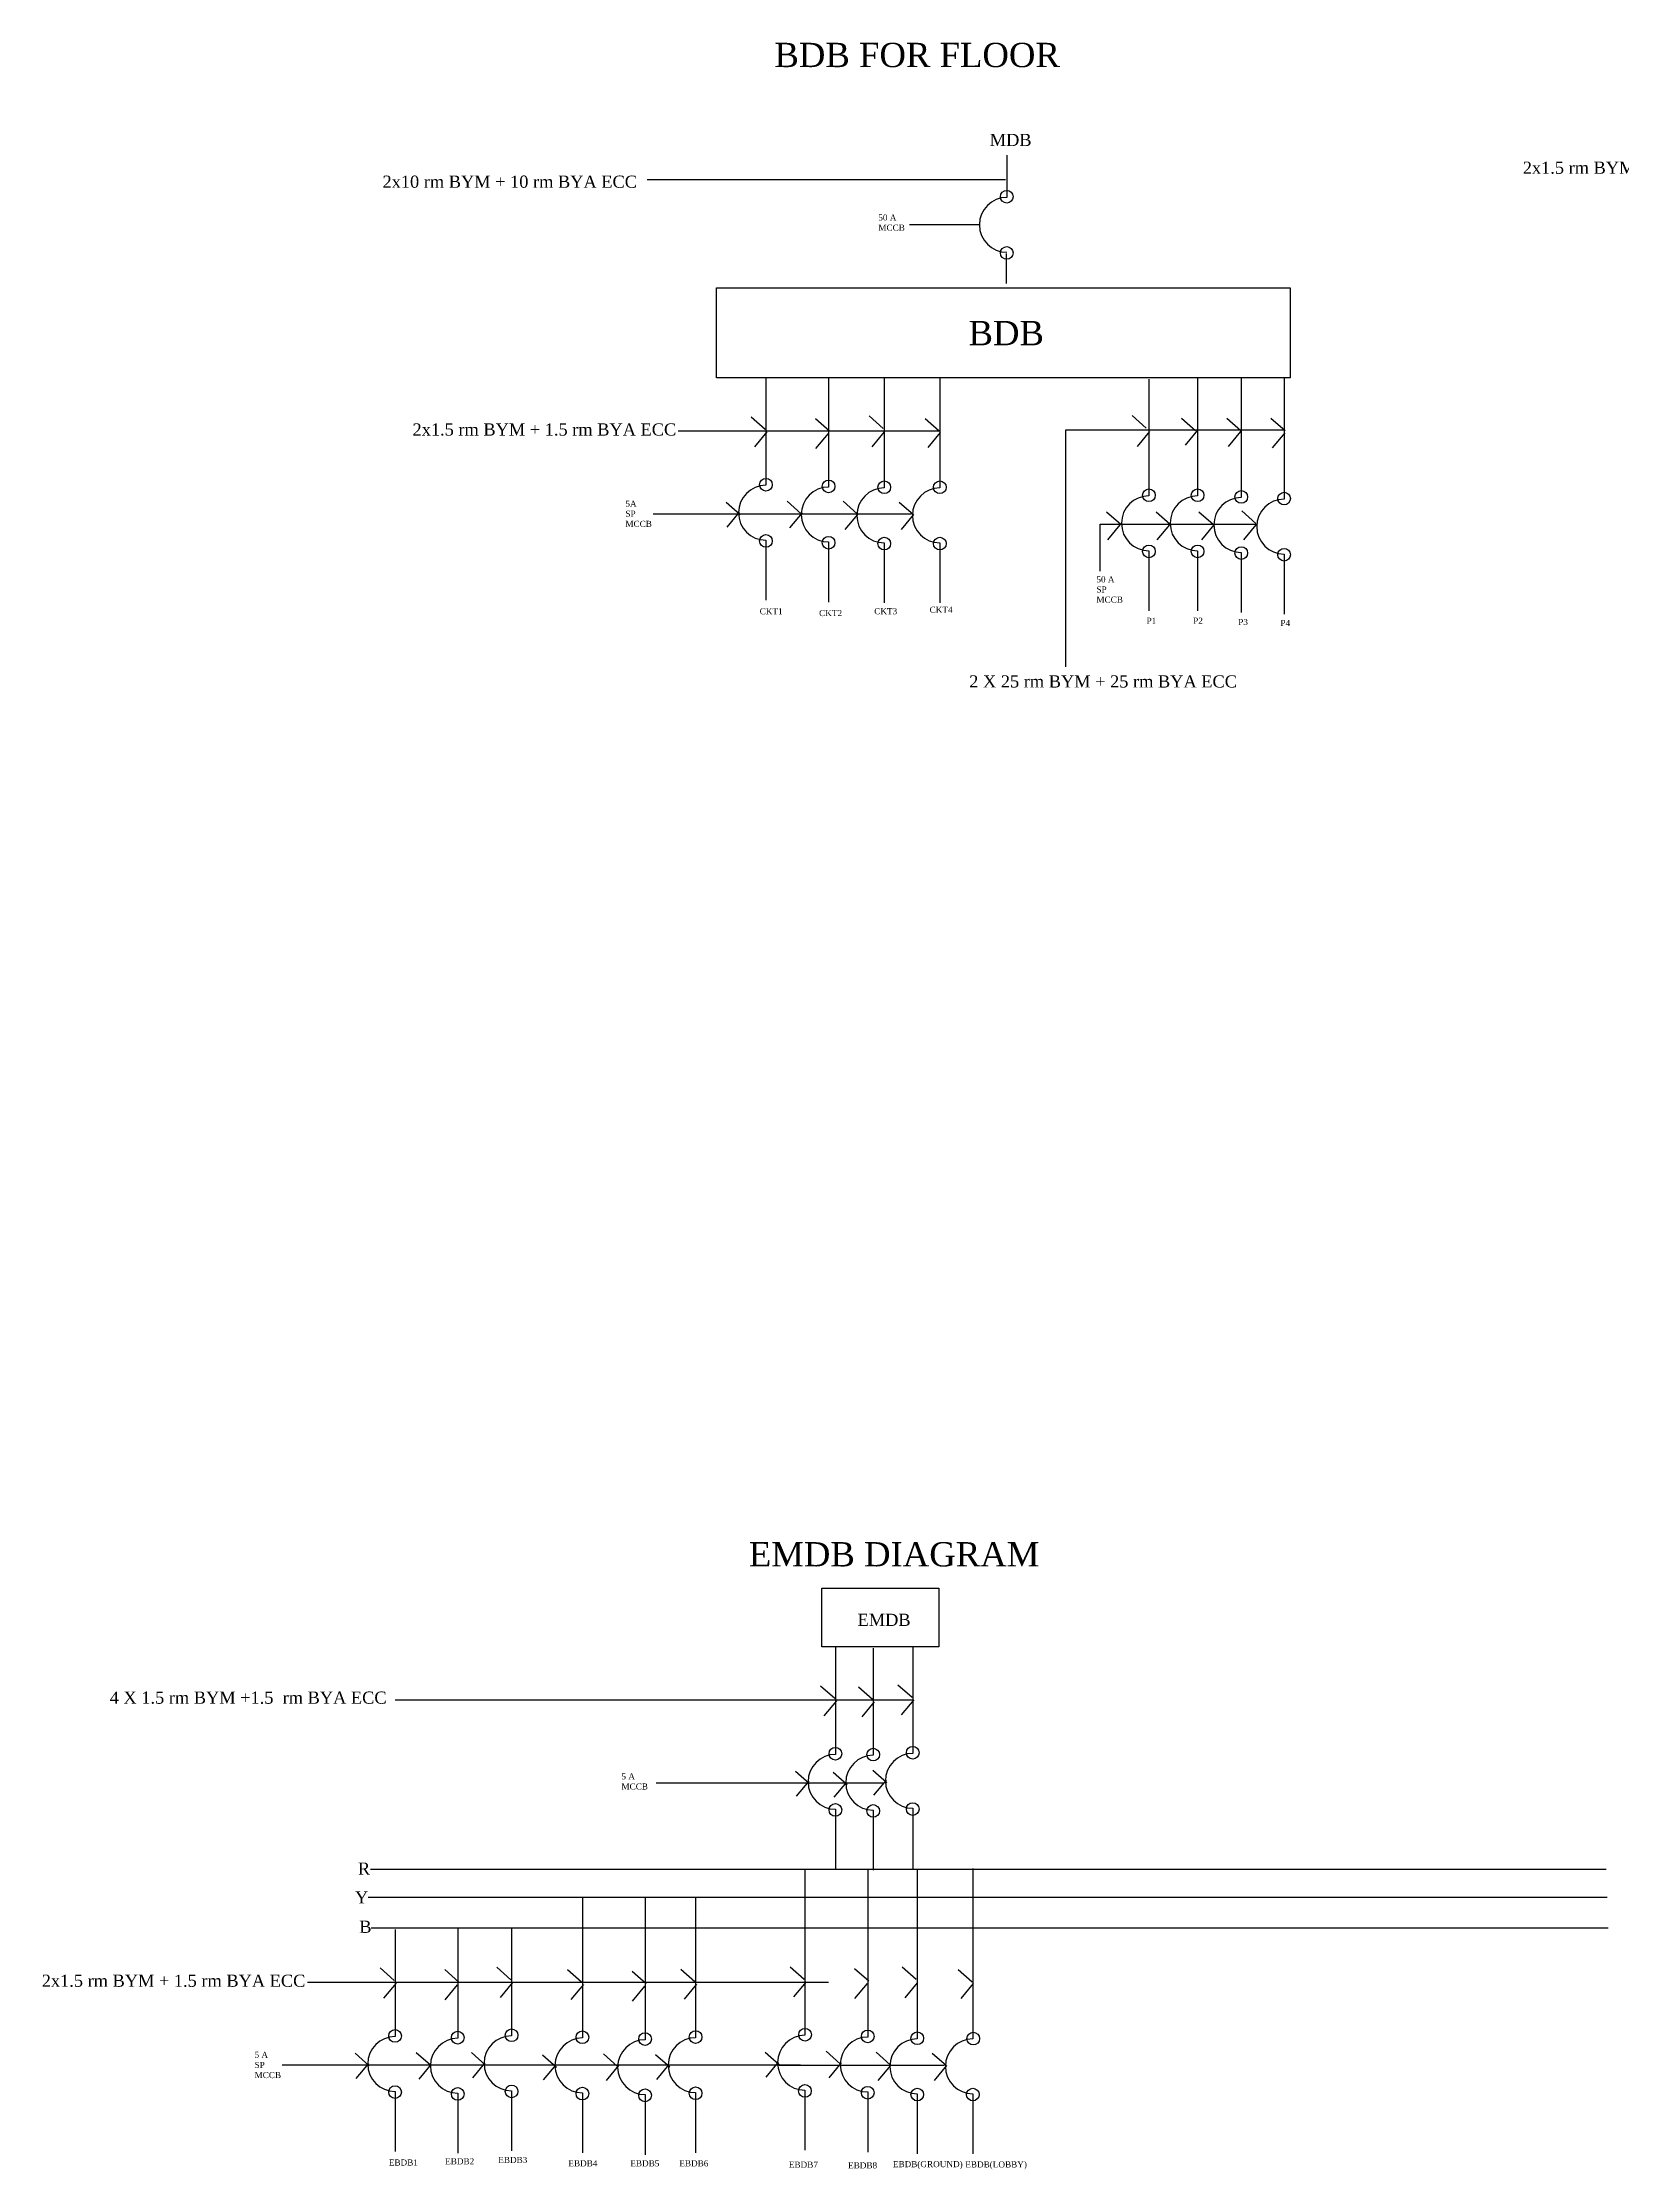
# Model space of a CAD drawing. Header units: inches. Extents: x -2152 to 9073, y -5017 to 214.
# Drawn here: x 2950 to 4510, y -3150 to -1050 of the extents above; entities that cross this region are included whole.
import ezdxf

# ---------------------------------------------------------------- set-up
doc = ezdxf.new("R2010")
doc.units = ezdxf.units.IN
doc.header["$LTSCALE"] = 15
doc.header["$MEASUREMENT"] = 0
doc.styles.get("Standard").update_dxf_attribs({"font": 'times.ttf'})

msp = doc.modelspace()

# ---------------------------------------------------------------- linework, layer by layer
for p, q in [((3902.30962, -1161.0912), (3902.30962, -1202.66216)), ((3547.08882, -1184.9226), (3900.92144, -1184.9226)), ((3876.07978, -1229.93015), (3806.32377, -1229.93015)), ((3901.54549, -1258.06848), (3901.54549, -1287.73401)), ((3664.37497, -1381.1775), (3664.37497, -1487.02623)), ((3726.28347, -1380.35097), (3726.28347, -1488.76898)), ((3781.21633, -1380.35097), (3781.21633, -1489.64036)), ((3836.1492, -1380.35097), (3836.1492, -1489.64036)), ((4042.67841, -1382.2024), (4042.67841, -1497.44492)), ((4090.74493, -1380.57409), (4090.74493, -1497.44492)), ((4133.92333, -1381.38825), (4133.92333, -1499.07323)), ((4176.28705, -1380.57409), (4176.28705, -1500.70153)), ((3649.74157, -1419.28504), (3663.61192, -1431.59622)), ((3713.42657, -1420.93812), (3727.29692, -1433.2493)), ((3766.35959, -1418.45849), (3780.22994, -1430.76967)), ((3821.77381, -1420.93812), (3835.64415, -1433.2493)), ((4026.25072, -1418.21446), (4040.12107, -1430.52564)), ((4074.75535, -1420.63705), (4088.6257, -1432.94824)), ((4119.62213, -1420.63705), (4133.49248, -1432.94824)), ((4163.2763, -1420.63705), (4177.14665, -1432.94824)), ((3577.78579, -1433.24931), (3835.92076, -1433.24931)), ((3665.36915, -1434.15464), (3653.0499, -1448.95349)), ((3725.74583, -1435.80771), (3713.42658, -1450.60657)), ((3781.16009, -1434.15464), (3768.84084, -1448.95349)), ((3836.5743, -1434.98116), (3824.25505, -1449.78002)), ((4176.06998, -1432.6799), (3960.17796, -1432.6799)), ((3960.17796, -1432.6799), (3960.17796, -1666.34189)), ((4043.42043, -1433.89625), (4031.10118, -1448.69511)), ((4090.71245, -1432.68495), (4078.3932, -1447.48381)), ((4133.154, -1433.89625), (4120.83474, -1448.69511)), ((4176.80816, -1435.10755), (4164.48891, -1449.90641)), ((3624.92922, -1503.59174), (3638.79957, -1515.90293)), ((3685.30595, -1502.76522), (3699.17629, -1515.0764)), ((3740.72016, -1502.76522), (3754.59051, -1515.0764)), ((3796.13437, -1503.59174), (3810.00472, -1515.90293)), ((3552.97344, -1515.07641), (3808.12958, -1515.07641)), ((3637.98864, -1513.50213), (3625.66939, -1528.30099)), ((3700.10644, -1514.32866), (3687.78719, -1529.12752)), ((3754.69358, -1515.98174), (3742.37433, -1530.78059)), ((3810.10779, -1515.98174), (3797.78854, -1530.78059)), ((3994.12394, -1525.49338), (3994.12394, -1571.90011)), ((3994.39481, -1525.49338), (4150, -1525.49338)), ((4000.9123, -1513.18219), (4014.78265, -1525.49338)), ((4014.04624, -1526.16343), (4001.72698, -1540.96229)), ((4049.79351, -1513.18219), (4063.66386, -1525.49338)), ((4062.92745, -1526.16343), (4050.6082, -1540.96229)), ((4092.15723, -1513.18219), (4106.02757, -1525.49338)), ((4106.92054, -1526.16343), (4094.60129, -1540.96229)), ((4134.52095, -1512.36804), (4148.39129, -1524.67923)), ((4148.46957, -1526.16343), (4136.15032, -1540.96229)), ((3664.37497, -1541.22971), (3664.37497, -1600.56078)), ((3726.28347, -1542.97247), (3726.28347, -1602.30354)), ((3781.21633, -1543.84384), (3781.21633, -1603.17492)), ((3836.1492, -1543.84384), (3836.1492, -1603.17492)), ((4042.67841, -1551.6484), (4042.67841, -1610.97947)), ((4090.74493, -1551.6484), (4090.74493, -1610.97947)), ((4133.92333, -1553.27671), (4133.92333, -1612.60778)), ((4176.28705, -1554.90501), (4176.28705, -1614.23609)), ((3733.03287, -2634.37718), (3733.03287, -2740.22591)), ((3770.30143, -2635.30843), (3770.30143, -2741.15715)), ((3809.43342, -2633.44594), (3809.43342, -2739.29466)), ((3298.14083, -2686.22279), (3809.11965, -2686.22279)), ((3718.39948, -2672.48472), (3732.26982, -2684.7959)), ((3734.02705, -2687.35432), (3721.7078, -2702.15318)), ((3755.66803, -2673.41596), (3769.53838, -2685.72715)), ((3771.29561, -2688.28556), (3758.97636, -2703.08442)), ((3794.80002, -2671.55347), (3808.67037, -2683.86466)), ((3810.4276, -2686.42307), (3798.10835, -2701.22193)), ((3779.96508, -2768.72863), (3556.0589, -2768.72863)), ((3693.58712, -2756.79143), (3707.45747, -2769.10261)), ((3706.64654, -2766.70181), (3694.32729, -2781.50067)), ((3730.85568, -2757.72267), (3744.72603, -2770.03386)), ((3743.9151, -2767.63306), (3731.59585, -2782.43191)), ((3769.98767, -2755.86018), (3783.85802, -2768.17136)), ((3783.04709, -2765.77056), (3770.72784, -2780.56942)), ((3809.43342, -2793.49814), (3809.43342, -2852.82921)), ((3733.03287, -2794.42939), (3733.03287, -2853.76046)), ((3770.30143, -2795.36063), (3770.30143, -2854.69171)), ((3273.81963, -2853.45359), (4494.38563, -2853.45359)), ((3702.95419, -2853.95968), (3702.95419, -3017.68724)), ((3764.86269, -2853.95968), (3764.86269, -3019.42999)), ((3813.81772, -2853.47996), (3813.81772, -3021.24283)), ((3868.75058, -2852.91501), (3868.75058, -3021.24283)), ((3271.58762, -2881.33545), (4495.35762, -2881.33545)), ((3483.08637, -2881.15733), (3483.08637, -3020.303)), ((3544.99487, -2881.15733), (3544.99487, -3022.04575)), ((3594.84363, -2881.81126), (3594.84363, -3020.03368)), ((3274.37763, -2911.44786), (4496.32959, -2911.44786)), ((3298.04449, -2913.04413), (3298.04449, -3018.89285)), ((3359.95299, -2912.2176), (3359.95299, -3020.63561)), ((3413.04707, -2912.3859), (3413.04707, -3018.23462)), ((3283.41109, -2951.15167), (3297.28144, -2963.46285)), ((3347.09609, -2952.80474), (3360.96644, -2965.11593)), ((3398.41368, -2950.49343), (3412.28402, -2962.80462)), ((3468.45298, -2952.56181), (3482.32332, -2964.87299)), ((3532.13798, -2954.21488), (3546.00832, -2966.52607)), ((3580.21023, -2952.2925), (3594.08058, -2964.60368)), ((3688.32079, -2949.94605), (3702.19114, -2962.25723)), ((3752.00579, -2951.59912), (3765.87613, -2963.91031)), ((3798.96098, -2950.06096), (3812.83132, -2962.37214)), ((3854.37519, -2952.54058), (3868.24554, -2964.85177)), ((3211.45531, -2965.11594), (3469.59028, -2965.11594)), ((3299.03867, -2966.02126), (3286.71941, -2980.82012)), ((3359.41535, -2967.67434), (3347.0961, -2982.4732)), ((3414.04125, -2965.36303), (3401.722, -2980.16189)), ((3468.13656, -2965.11594), (3726.27153, -2965.11594)), ((3484.08055, -2967.4314), (3471.7613, -2982.23026)), ((3544.45724, -2969.08448), (3532.13798, -2983.88334)), ((3595.83781, -2967.16209), (3583.51856, -2981.96095)), ((3703.94836, -2964.81564), (3691.62911, -2979.6145)), ((3764.32505, -2966.46872), (3752.0058, -2981.26758)), ((3813.76147, -2965.7571), (3801.44222, -2980.55596)), ((3869.17569, -2966.58363), (3856.85643, -2981.38249)), ((3258.59874, -3035.45837), (3272.46909, -3047.76956)), ((3271.65816, -3045.36876), (3259.33891, -3060.16762)), ((3318.97547, -3034.63184), (3332.84581, -3046.94303)), ((3373.60132, -3034.80014), (3387.47167, -3047.11132)), ((3386.66074, -3044.71052), (3374.34149, -3059.50938)), ((3443.64062, -3036.86851), (3457.51097, -3049.1797)), ((3504.01735, -3036.04198), (3517.8877, -3048.35317)), ((3555.39788, -3036.5992), (3569.26823, -3048.91039)), ((3663.50844, -3034.25275), (3677.37878, -3046.56394)), ((3676.56786, -3044.16314), (3664.2486, -3058.962)), ((3723.88516, -3033.42622), (3737.75551, -3045.73741)), ((3738.68566, -3044.98967), (3726.36641, -3059.78853)), ((3773.32155, -3034.36768), (3787.19189, -3046.67887)), ((3828.73576, -3035.19421), (3842.60611, -3047.5054)), ((3186.64296, -3046.94304), (3441.7991, -3046.94304)), ((3333.77596, -3046.19528), (3321.45671, -3060.99414)), ((3439.94227, -3046.94304), (3698.48035, -3046.94304)), ((3456.70004, -3046.7789), (3444.38079, -3061.57776)), ((3518.81785, -3047.60543), (3506.49859, -3062.40429)), ((3568.4573, -3046.50959), (3556.13805, -3061.30845)), ((3677.38908, -3047.01579), (3840.86444, -3047.01579)), ((3787.29496, -3047.5842), (3774.97571, -3062.38306)), ((3842.70918, -3047.5842), (3830.38992, -3062.38306)), ((3298.04449, -3073.09633), (3298.04449, -3132.42741)), ((3359.95299, -3074.83909), (3359.95299, -3134.17016)), ((3413.04707, -3072.4381), (3413.04707, -3131.76917)), ((3483.08637, -3074.50648), (3483.08637, -3133.83755)), ((3544.99487, -3076.24923), (3544.99487, -3135.58031)), ((3594.84363, -3074.23716), (3594.84363, -3133.56824)), ((3702.95419, -3071.89072), (3702.95419, -3131.22179)), ((3764.86269, -3073.63347), (3764.86269, -3132.96455)), ((3813.81772, -3075.44631), (3813.81772, -3134.77738)), ((3868.75058, -3075.44631), (3868.75058, -3134.77738))]:
    msp.add_line(p, q)
for points in [[(3615.56419, -1292.06762), (4182.33195, -1292.06762), (4182.33195, -1380.9483), (3615.56419, -1380.9483)], [(3719.67512, -2576.24867), (3835.03722, -2576.24867), (3835.03722, -2633.98602), (3719.67512, -2633.98602)]]:
    msp.add_lwpolyline(points, close=True)
for centre in [(3902.31132, -1202.01662), (3902.30724, -1257.55186), (3664.37667, -1486.38069), (3726.28517, -1488.12345), (3781.21803, -1488.99482), (3836.1509, -1488.99482), (4042.68011, -1496.79938), (4090.74663, -1496.79938), (4133.92503, -1498.42769), (4176.28875, -1500.05599), (3664.37259, -1541.91593), (3726.28109, -1543.65869), (3781.21396, -1544.53007), (3836.14682, -1544.53007), (4042.67603, -1552.33462), (4090.74256, -1552.33462), (4133.92096, -1553.96293), (4176.28468, -1555.59124), (3733.03457, -2739.58037), (3770.30313, -2740.51161), (3809.43512, -2738.64912), (3733.0305, -2795.11562), (3770.29906, -2796.04686), (3809.43105, -2794.18437), (3298.04619, -3018.24732), (3359.95469, -3019.99007), (3413.04877, -3017.58908), (3483.08807, -3019.65746), (3544.99657, -3021.40021), (3594.84533, -3019.38815), (3702.95588, -3017.0417), (3764.86438, -3018.78445), (3813.81942, -3020.59729), (3869.10755, -3020.86145), (3702.95181, -3072.57694), (3298.04211, -3073.78256), (3359.95061, -3075.52532), (3413.0447, -3073.12433), (3483.084, -3075.1927), (3544.9925, -3076.93546), (3594.84125, -3074.92339), (3764.86031, -3074.3197), (3813.81534, -3076.13254), (3868.74821, -3076.13254)]:
    msp.add_circle(centre, 6.25749)
for centre in [(3902.30962, -1229.7639), (3664.37497, -1514.12797), (3726.28347, -1515.87072), (3781.21633, -1516.7421), (3836.1492, -1516.7421), (4042.67841, -1524.54666), (4090.74493, -1524.54666), (4133.92333, -1526.17497), (4176.28705, -1527.80327), (3733.03287, -2767.32765), (3770.30143, -2768.25889), (3809.43342, -2766.3964), (3298.04449, -3045.99459), (3359.95299, -3047.73735), (3413.04707, -3045.33636), (3483.08637, -3047.40474), (3544.99487, -3049.14749), (3594.84363, -3047.13542), (3702.95419, -3044.78898), (3764.86269, -3046.53173), (3813.81772, -3048.34457), (3868.75058, -3048.34457)]:
    msp.add_arc(centre, 27.10174, 90, 270)

# ---------------------------------------------------------------- texts
at = {"attachment_point": 1}
for s, insert, char_height, width in [('BDB FOR FLOOR', (3672.73255, -1050.03508), 24, 515.1020556), ('MDB', (3885.47089, -1139.93441), 12, 276.1744954), ('2x1.5 rm BYM + 1.5 rm BYA ECC', (4411.96481, -1167.37157), 12, 276.1744954), ('2x10 rm BYM + 10 rm BYA ECC', (3285.59619, -1181.17988), 12, 276.1744954), ('50 A\\PMCCB', (3775.3945, -1219.554), 6, 31.4289386), ('BDB', (3864.47481, -1324.67885), 24, 101.006433), ('2x1.5 rm BYM + 1.5 rm BYA ECC', (3315.2856, -1425.89079), 12, 276.1744954), ('5A\\PSP\\PMCCB', (3525.52853, -1502.06127), 6, 47.143429), ('50 A\\PSP\\PMCCB', (3990.81828, -1576.87544), 6, 47.143429), ('CKT1', (3658.20003, -1608.40321), 6, 31.3902084), ('CKT2', (3716.87301, -1610.17612), 6, 31.3902084), ('CKT3', (3771.3557, -1608.3067), 6, 31.3902084), ('CKT4', (3826.07222, -1606.90463), 6, 31.3902084), ('P1', (4040.38716, -1617.74493), 6, 31.3902084), ('   P2', (4079.6272, -1617.74493), 6, 31.3902084), ('   P3', (4124.11984, -1618.98003), 6, 31.3902084), ('   P4', (4165.83169, -1619.90635), 6, 31.3902084), ('2 X 25 rm BYM + 25 rm BYA ECC', (3865.18857, -1674.67705), 12, 276.1744954), ('EMDB DIAGRAM', (3647.47764, -2530.64087), 24, 515.1020556), ('EMDB', (3754.8748, -2601.37462), 12, 276.1744954), ('4 X 1.5 rm BYM +1.5  rm BYA ECC', (3016.10387, -2678.21138), 12, 276.1744954), ('5 A\\PMCCB', (3521.61103, -2758.93951), 6, 31.4289386), ('R', (3261.2839, -2847.06351), 12, 11.0884508), ('Y', (3258.41436, -2875.47037), 12, 11.0884508), ('B', (3262.67915, -2904.45193), 12, 11.0884508), ('2x1.5 rm BYM + 1.5 rm BYA ECC', (2948.95512, -2957.75741), 12, 276.1744954), ('5 A\\PSP\\PMCCB', (3159.19805, -3033.92789), 6, 47.143429), ('EBDB1', (3291.86955, -3140.26983), 6, 31.3902084), ('EBDB2', (3347.49549, -3139.07632), 6, 31.3902084), ('EBDB3', (3399.93582, -3137.73237), 6, 31.3902084), ('EBDB4', (3469.18393, -3141.09225), 6, 31.3902084), ('EBDB5', (3530.3643, -3141.09225), 6, 31.3902084), ('EBDB6', (3578.77075, -3141.09225), 6, 31.3902084), ('EBDB7', (3687.01295, -3142.4362), 6, 31.3902084), ('EBDB8', (3745.50407, -3143.10817), 6, 31.3902084), ('EBDB(GROUND)', (3789.76664, -3141.88293), 6, 34.0565793), ('EBDB(LOBBY)', (3861.26984, -3142.19048), 6, 31.3902084)]:
    msp.add_mtext(s, dxfattribs=dict(at, insert=insert, char_height=char_height, width=width))

doc.saveas('drawing.dxf')
